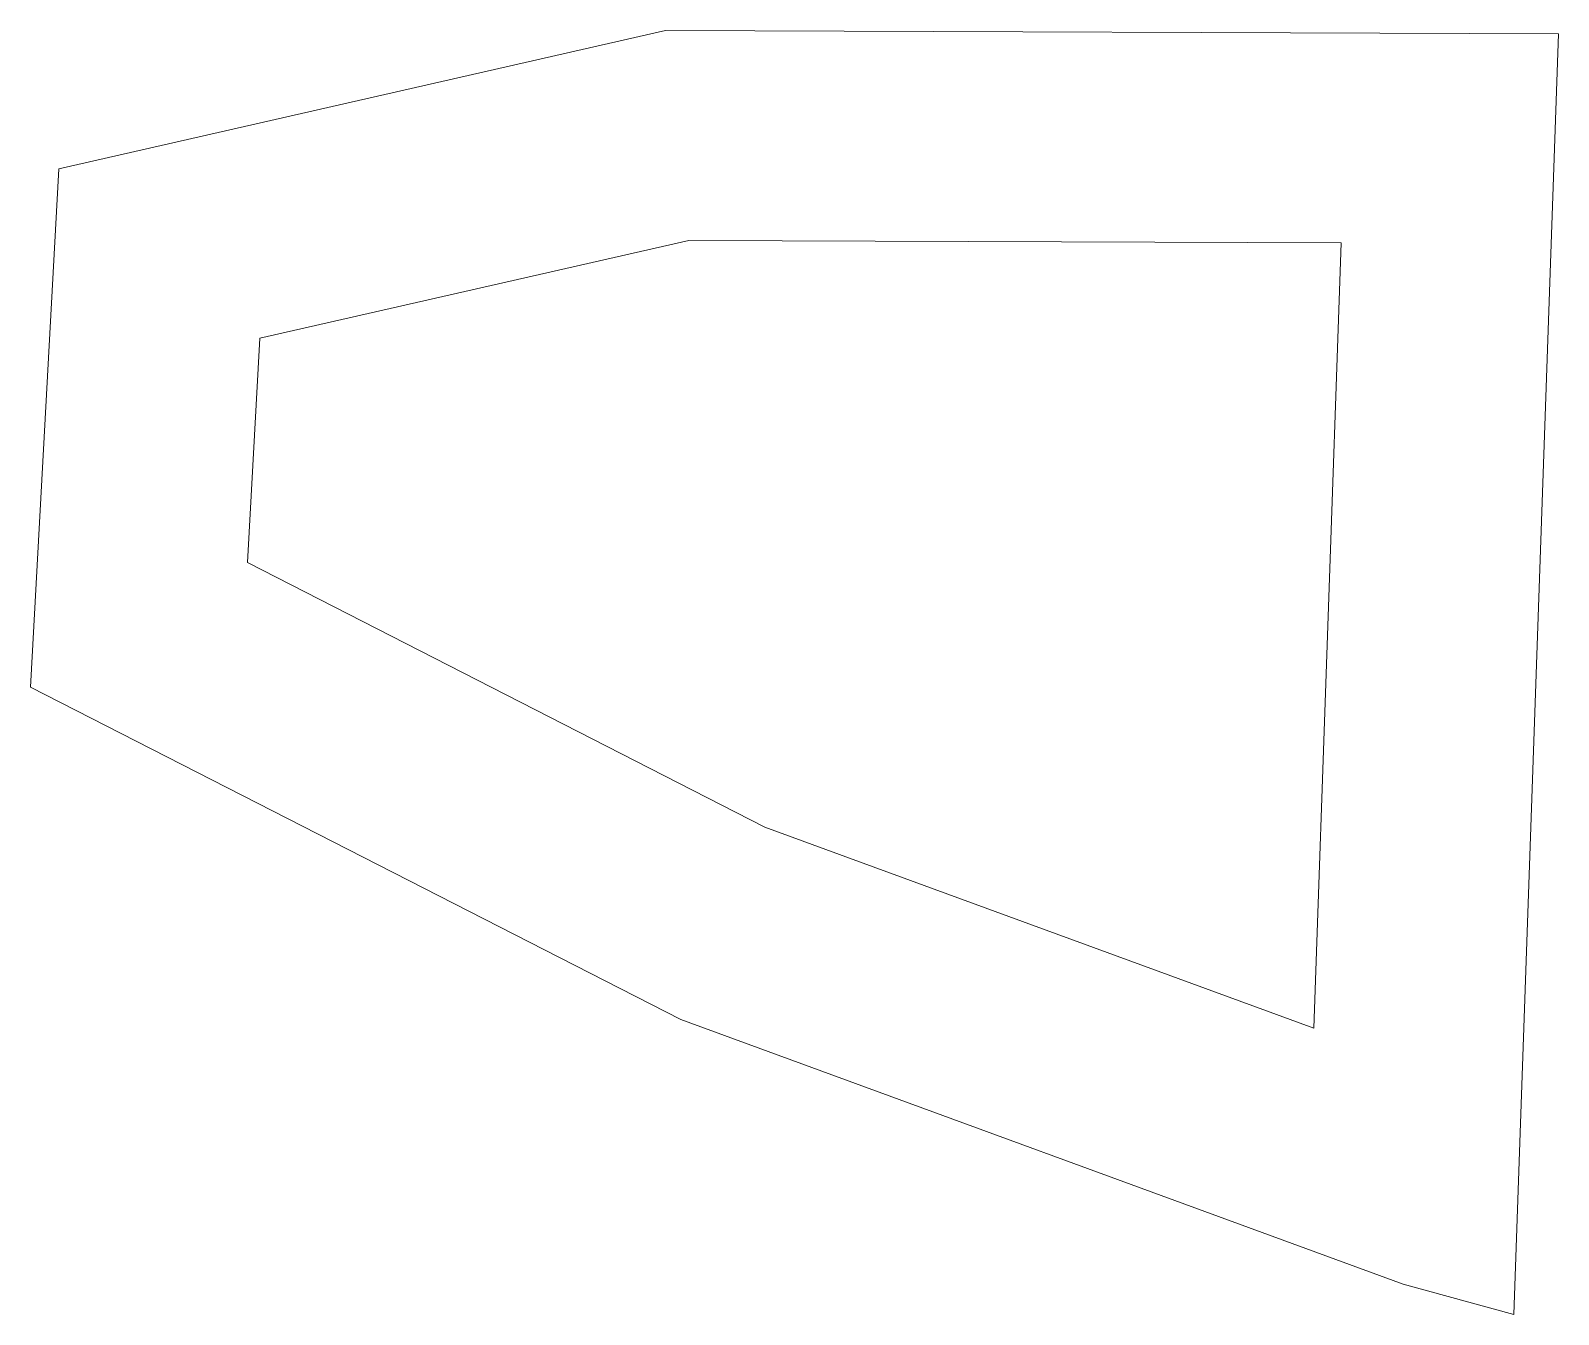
# Model space of a CAD drawing. Header units: inches. Extents: x -10.6 to 0.3, y 0 to 9.2.
import ezdxf

# ---------------------------------------------------------------- set-up
doc = ezdxf.new("R2010")
doc.units = ezdxf.units.IN
doc.header["$MEASUREMENT"] = 0

msp = doc.modelspace()

# ---------------------------------------------------------------- linework, layer by layer
at = {"color": 7, "linetype": 'Continuous', "lineweight": 15}
for p, q in [((-6.064, 9.234), (-10.402, 8.245)), ((0.321, 9.21), (-6.064, 9.234)), ((0.002, 0.049), (0.321, 9.21)), ((-10.402, 8.245), (-10.605, 4.536)), ((-8.966, 7.034), (-5.898, 7.733)), ((-5.898, 7.733), (-1.232, 7.716)), ((-1.232, 7.716), (-1.428, 2.098)), ((-9.054, 5.428), (-8.966, 7.034)), ((-5.354, 3.536), (-9.054, 5.428)), ((-5.956, 2.159), (-10.605, 4.536)), ((-1.428, 2.098), (-5.354, 3.536)), ((-0.79, 0.267), (-5.956, 2.159)), ((0.002, 0.049), (-0.79, 0.267))]:
    msp.add_line(p, q, dxfattribs=at)

doc.saveas('drawing.dxf')
